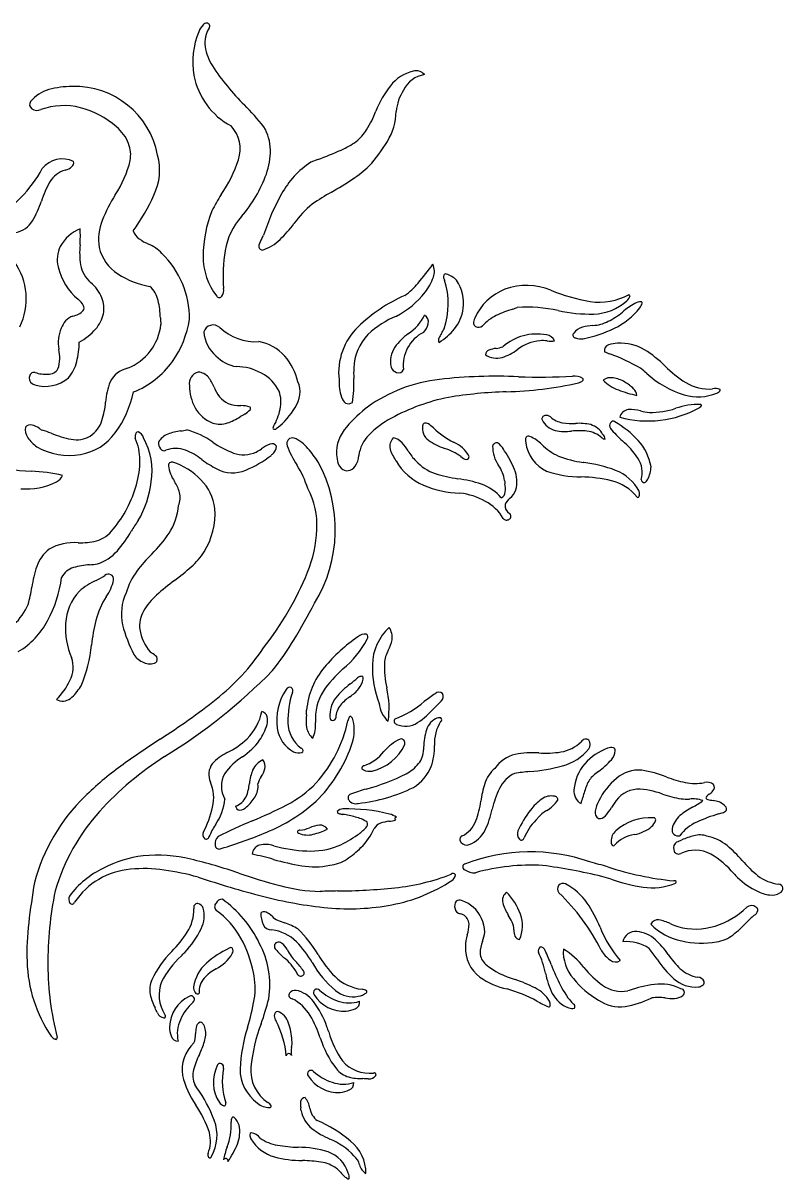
# Model space of a CAD drawing. Extents: x -4.01 to 2.97, y -0.57 to 4.9.
# Drawn here: x -0.133 to 2.975, y -0.571 to 4.155 of the extents above; entities that cross this region are included whole.
import ezdxf

# ---------------------------------------------------------------- set-up
doc = ezdxf.new("R2010")
doc.units = 0

msp = doc.modelspace()

# ---------------------------------------------------------------- linework, layer by layer
at = {"color": 72, "linetype": 'CONTINUOUS'}
for p, q in [((1.073299, 3.597342), (1.043807, 3.585882)), ((2.299338, 2.845732), (2.298733, 2.845697)), ((1.836569, 2.405328), (1.832098, 2.412507)), ((1.392386, 2.365323), (1.392649, 2.364907)), ((2.160428, 2.358172), (2.157458, 2.358674)), ((2.711735, 0.92148), (2.726346, 0.926185)), ((2.346025, 0.199837), (2.339931, 0.197953)), ((2.436146, 0.168149), (2.438485, 0.169118)), ((0.578458, -0.198014), (0.570076, -0.185043))]:
    msp.add_line(p, q, dxfattribs=at)
at = {"color": 12, "linetype": 'CONTINUOUS'}
for p, q in [((1.275795, 2.585084), (1.26669, 2.577405)), ((0.672736, 0.77838), (0.689626, 0.783839))]:
    msp.add_line(p, q, dxfattribs=at)
at = {"color": 1, "linetype": 'CONTINUOUS'}
msp.add_line((0.101929, 1.441606), (0.104858, 1.445891), dxfattribs=at)
at = {"color": 72, "linetype": 'CONTINUOUS'}
for centre, radius, start, end in [((0.886582, 3.99651), 0.325168, 157.735981, 189.851529), ((0.659546, 4.091492), 0.079094, 135.056152, 159.100074), ((0.62072, 4.131137), 0.023615, 91.956206, 136.593574), ((0.725677, 4.074285), 0.114891, 148.25483, 187.712042), ((0.619108, 4.142788), 0.011978, 317.748723, 446.143161), ((0.819557, 4.091431), 0.210269, 188.90921, 212.15814), ((1.462202, 4.520821), 0.983101, 213.409001, 225.450419), ((0.856624, 3.995288), 0.295468, 190.612083, 242.007657), ((1.498556, 3.797701), 0.16405, 102.763908, 142.015092), ((1.528816, 3.828392), 0.117787, 99.941163, 153.350579), ((1.47575, 3.917532), 0.042354, 39.392283, 108.499238), ((1.700104, 3.642604), 0.418364, 142.26166, 158.722791), ((1.584145, 3.776166), 0.191913, 146.809496, 174.821336), ((-0.329877, 2.752594), 1.534643, 39.620805, 44.08175), ((0.84238, 3.981815), 0.50401, 328.560526, 338.172784), ((1.153041, 3.797594), 0.240009, 328.230545, 359.019673), ((0.617204, 3.639946), 0.138086, 341.619951, 403.151162), ((0.68307, 3.63302), 0.195609, 0.934538, 30.141087), ((1.114049, 3.817616), 0.186585, 308.249283, 328.066711), ((1.051622, 3.909521), 0.297512, 292.99221, 306.733126), ((0.824344, 3.988114), 0.619868, 317.706377, 329.255213), ((0.193785, 3.782044), 0.584712, 325.864967, 341.488883), ((0.591257, 3.633427), 0.287409, 340.532935, 360.554846), ((0.378466, 5.448081), 1.976873, 290.577926, 293.534453), ((1.238347, 3.287138), 0.356502, 123.071866, 151.640303), ((0.997366, 3.862009), 0.407679, 302.24108, 314.450934), ((0.325642, 3.734172), 0.571451, 319.568702, 339.884658), ((0.061819, 5.284664), 2.110323, 300.363423, 303.118988), ((1.59588, 2.878069), 1.083773, 147.903039, 152.006583), ((1.710168, 3.012726), 0.902211, 150.537735, 162.207269), ((1.784549, 2.32774), 1.311856, 120.00353, 124.045213), ((1.327841, 3.079024), 0.435704, 129.600234, 144.02816), ((1.122621, 3.197836), 0.519299, 158.665908, 179.534521), ((0.957428, 3.183541), 0.266724, 137.54995, 171.029012), ((0.510663, 3.685423), 0.581933, 314.475887, 322.968504), ((0.918608, 3.224372), 0.089883, 146.502632, 165.921011), ((0.753266, 3.329812), 0.106242, 328.295872, 337.069297), ((0.791088, 3.400284), 0.182006, 287.656101, 314.373358), ((1.275031, 3.122304), 0.590093, 169.964513, 185.069606), ((0.847351, 3.243058), 0.01624, 168.71227, 266.258642), ((0.867274, 3.201), 0.263938, 179.770995, 218.146187), ((0.716477, 3.752239), 1.011573, 319.234746, 324.763632), ((1.483624, 3.139444), 0.065892, 338.902858, 386.273266), ((1.616253, 3.118787), 0.029415, 168.86356, 211.309634), ((1.595423, 3.119856), 0.009262, 68.319832, 150.130023), ((1.570647, 3.035635), 0.097016, 44.144926, 73.103186), ((1.29306, 3.243714), 0.242981, 303.697602, 321.278735), ((1.352654, 3.181883), 0.203499, 321.217526, 341.028584), ((1.289758, 3.007104), 0.316405, 341.248116, 377.737926), ((1.501028, 3.0103), 0.167385, 352.334227, 393.713062), ((1.926852, 2.820647), 0.261815, 67.779477, 109.850809), ((0.669749, 3.045025), 0.012273, 215.072767, 325.11639), ((0.648369, 3.062209), 0.039682, 322.417075, 371.559037), ((1.709813, 2.417942), 0.684391, 114.328322, 133.662053), ((1.24093, 3.260625), 0.340021, 296.838676, 322.666577), ((1.921645, 2.855481), 0.227389, 111.597431, 155.816173), ((2.31121, 3.74675), 0.740885, 247.347395, 260.273808), ((2.222852, 3.269393), 0.255544, 261.718781, 298.699951), ((2.289475, 3.066283), 0.066421, 314.41578, 336.944061), ((2.348772, 3.043456), 0.003667, 150.833846, 299.706486), ((1.502377, 3.008733), 0.165844, 321.143494, 352.808369), ((2.027839, 2.480258), 0.52946, 107.344396, 115.162007), ((1.110183, 5.238729), 2.377753, 288.635842, 289.09902), ((1.928139, 2.407028), 0.586195, 77.40091, 93.907869), ((2.189467, 3.603644), 0.638638, 257.937342, 271.035089), ((2.192269, 3.183402), 0.218467, 272.291513, 311.126443), ((2.164754, 3.162653), 0.282609, 295.270026, 322.5286), ((2.494626, 2.769409), 0.269738, 117.693279, 130.810899), ((2.399089, 2.954282), 0.061657, 94.204778, 118.923738), ((2.349524, 3.02342), 0.051295, 320.401131, 344.538437), ((2.39457, 3.011158), 0.004615, 342.170615, 450.018921), ((1.537785, 2.608945), 0.37663, 112.370388, 133.634875), ((1.332691, 3.048445), 0.197132, 304.034912, 333.637093), ((1.496163, 2.934899), 0.029148, 340.88385, 423.164085), ((1.748439, 2.929787), 0.039072, 151.159888, 185.523639), ((1.878043, 2.802047), 0.17452, 115.567803, 138.897255), ((2.193075, 3.059149), 0.140417, 271.721816, 298.450377), ((2.163055, 3.148946), 0.234244, 294.439464, 311.521324), ((0.644924, 2.880586), 0.040014, 48.60045, 163.454046), ((0.749647, 2.902898), 0.143495, 184.362923, 229.229007), ((0.819797, 3.069489), 0.217419, 226.952611, 273.047389), ((1.419068, 2.725553), 0.261134, 134.110347, 186.505936), ((1.599011, 2.672533), 0.263645, 126.274181, 143.373134), ((1.571878, 2.756658), 0.149668, 116.634435, 186.793082), ((1.470319, 2.931705), 0.053761, 309.87053, 353.214207), ((1.661282, 2.826276), 0.102138, 144.25843, 156.816083), ((1.425898, 3.074495), 0.266677, 302.457813, 320.44968), ((1.495478, 2.945595), 0.102137, 324.260959, 336.818613), ((1.725189, 2.928381), 0.015817, 188.56097, 242.36921), ((1.730005, 2.941618), 0.029837, 245.966959, 303.644493), ((1.968005, 2.673442), 0.210145, 79.174879, 131.06255), ((2.127156, 2.87909), 0.011158, 136.750441, 267.581179), ((2.176357, 2.841208), 0.073208, 107.041552, 141.545333), ((2.212781, 2.710269), 0.209102, 94.247316, 106.068857), ((2.045126, 3.403548), 0.551544, 281.823687, 295.825372), ((0.79985, 2.670757), 0.184332, 41.653441, 80.158968), ((1.427581, 2.736792), 0.208225, 135.963884, 177.872358), ((1.582148, 2.859314), 0.016407, 154.079529, 216.839952), ((1.997926, 2.678192), 0.178585, 95.37352, 127.76901), ((1.994144, 2.753929), 0.102881, 80.472542, 97.226629), ((2.004522, 2.840892), 0.039068, 21.815739, 85.669509), ((2.025931, 2.932901), 0.078903, 259.219277, 280.856341), ((2.152734, 2.942474), 0.078953, 250.735027, 273.924299), ((2.268623, 2.81607), 0.02458, 106.386832, 191.545308), ((2.299698, 2.723282), 0.122419, 90.451439, 108.088619), ((2.312043, 2.656909), 0.18925, 59.201766, 93.849584), ((0.764319, 2.8991), 0.150814, 224.058337, 260.598862), ((0.734418, 2.62224), 0.265566, 14.455094, 40.091992), ((1.475317, 2.771454), 0.105508, 146.411318, 192.447343), ((1.780409, 2.796917), 0.022515, 110.440359, 176.468487), ((1.803637, 2.86973), 0.084796, 237.388068, 285.7619), ((1.812484, 2.713394), 0.111984, 95.684343, 110.893715), ((1.792978, 2.92019), 0.095733, 275.042584, 292.72738), ((1.7507, 3.015504), 0.239736, 288.475159, 305.099076), ((4.31247, 7.928676), 5.519548, 247.996971, 248.245864), ((2.010486, 2.095079), 0.752153, 59.534413, 70.076729), ((2.149605, 2.40797), 0.486403, 45.071203, 57.779887), ((0.739869, 2.540636), 0.209675, 60.640913, 90.050372), ((2.235312, 2.723574), 1.016029, 178.81858, 181.238663), ((1.405592, 2.759698), 0.035068, 198.256208, 252.104551), ((2.228892, 2.509089), 0.28539, 48.44892, 55.181758), ((2.83663, 3.096711), 0.486411, 225.071822, 237.780277), ((0.593627, 2.682078), 0.046873, 102.122794, 191.888232), ((0.57995, 2.668734), 0.059296, 40.302218, 86.293569), ((0.489677, 2.601442), 0.171813, 22.283746, 37.943705), ((0.763392, 2.574717), 0.168481, 26.488152, 61.930692), ((1.370123, 2.689398), 0.210609, 178.213219, 197.540123), ((0.742433, 2.679198), 0.477614, 350.944221, 362.689646), ((1.402577, 2.747195), 0.022265, 249.60042, 338.277516), ((2.270874, 2.649174), 0.055846, 79.378223, 124.452653), ((2.364739, 2.821796), 0.178214, 225.253117, 249.331492), ((2.260152, 2.571765), 0.133957, 59.722292, 80.9736), ((2.681602, 3.005598), 0.386572, 227.046084, 253.458987), ((0.739138, 2.672944), 0.191379, 180.15623, 208.351607), ((0.759275, 2.702251), 0.116221, 197.867419, 242.576257), ((0.789448, 2.60503), 0.13255, 347.470457, 379.768899), ((0.889955, 2.646562), 0.109948, 324.873535, 382.440345), ((2.468757, 3.081622), 0.458066, 248.629237, 258.400951), ((2.254951, 2.555337), 0.150814, 43.496665, 61.163007), ((2.342334, 2.632814), 0.034323, 0.160518, 50.093961), ((2.67419, 2.847761), 0.189247, 239.201377, 273.849194), ((2.700442, 2.623569), 0.037878, 62.873541, 110.957394), ((2.690614, 2.67551), 0.036249, 292.452711, 316.160656), ((2.713546, 2.654352), 0.005093, 309.139388, 395.101993), ((0.761127, 2.779035), 0.188274, 252.893673, 268.941609), ((1.213862, 2.638746), 0.046364, 196.052533, 233.24823), ((1.198254, 2.624183), 0.025639, 241.752499, 308.157772), ((2.628019, 2.828485), 0.201536, 253.726659, 292.28966), ((0.692647, 2.650788), 0.139967, 209.407595, 249.423603), ((1.066255, 2.016951), 0.613244, 118.39321, 120.536927), ((0.761152, 2.501684), 0.089178, 67.291125, 92.250856), ((0.729279, 2.630527), 0.086886, 301.475448, 319.518335), ((0.791202, 2.579127), 0.006513, 309.752824, 407.769475), ((0.682161, 2.626681), 0.241989, 329.848221, 347.976974), ((0.700015, 2.753191), 0.327394, 309.20036, 328.740241), ((2.349067, 2.531728), 0.043486, 98.948417, 163.841639), ((2.423219, 2.960661), 0.432649, 254.45893, 298.929723), ((2.351997, 2.429392), 0.145616, 73.909686, 93.817191), ((2.460741, 2.855021), 0.293788, 256.53966, 263.718992), ((2.43519, 2.875053), 0.312126, 268.790108, 288.976446), ((2.632406, 2.304031), 0.291994, 88.98177, 109.136043), ((2.683369, 2.528046), 0.074148, 130.342814, 133.31034), ((2.621228, 2.603617), 0.02373, 306.577182, 327.270999), ((2.637661, 2.592185), 0.003795, 338.396154, 451.007332), ((0.672917, 2.608711), 0.093713, 251.675938, 288.5899), ((0.615299, 2.765555), 0.260782, 289.603057, 302.305572), ((0.895895, 2.500247), 0.006633, 132.561826, 245.626837), ((1.559504, 2.497618), 0.059341, 169.58926, 234.159703), ((1.512214, 2.508457), 0.011075, 104.106518, 180.59613), ((1.512446, 2.492172), 0.027184, 63.299465, 96.189448), ((1.418012, 2.360703), 0.188768, 47.391027, 55.599604), ((2.002186, 2.537245), 0.012899, 95.445584, 200.98484), ((2.06466, 2.569383), 0.083089, 206.256055, 255.241329), ((2.007538, 2.524584), 0.026336, 50.00808, 104.458425), ((2.089241, 2.615206), 0.095701, 227.400079, 260.553351), ((2.113848, 2.786619), 0.268856, 261.376162, 272.798121), ((2.141025, 2.310896), 0.207663, 76.761136, 93.880145), ((2.164837, 2.432523), 0.083946, 28.031849, 73.568999), ((2.286345, 2.509144), 0.020355, 145.062875, 213.847878), ((2.280433, 2.514562), 0.01245, 52.881908, 149.926267), ((2.074492, 2.161915), 0.420741, 42.997378, 59.513913), ((0.482859, 2.409267), 0.069189, 110.038195, 153.074045), ((0.544924, 2.238335), 0.25104, 97.582833, 109.978477), ((0.425649, 3.014871), 0.534677, 279.272005, 281.971199), ((0.455449, 2.181881), 0.320376, 54.073729, 75.33617), ((0.895012, 2.510002), 0.015905, 263.303054, 318.58009), ((1.41596, 2.42442), 0.048969, 135.384573, 193.634637), ((1.368915, 2.392794), 0.067134, 43.577912, 79.541817), ((1.804403, 2.775491), 0.378113, 226.849659, 242.176993), ((1.94999, 2.44852), 0.028746, 151.609358, 198.690348), ((1.93412, 2.4522), 0.013728, 64.624519, 133.317274), ((1.88392, 2.328635), 0.147081, 44.767609, 67.585474), ((2.084129, 2.699447), 0.2143, 259.069351, 277.095156), ((2.140902, 2.189482), 0.298847, 83.749482, 95.819927), ((2.158524, 2.370526), 0.116981, 49.553947, 82.674678), ((2.246529, 2.470948), 0.016634, 223.250284, 272.705921), ((2.223576, 2.453868), 0.023744, 1.121188, 49.691975), ((2.626949, 2.792093), 0.463051, 219.459776, 228.244643), ((0.461664, 2.439067), 0.040522, 177.834358, 216.787513), ((0.44403, 2.424193), 0.017545, 212.366527, 295.778479), ((0.492552, 2.29816), 0.117574, 70.301022, 110.352369), ((0.866835, 2.764709), 0.39306, 235.362576, 249.291879), ((0.707364, 2.607879), 0.235637, 298.573925, 304.786245), ((0.929997, 2.295332), 0.148138, 111.279056, 126.539539), ((0.885257, 2.412534), 0.022705, 32.645128, 113.410334), ((0.85688, 2.428981), 0.047681, 307.205535, 354.947701), ((1.53108, 2.465211), 0.170919, 197.830072, 215.761578), ((1.272688, 2.306222), 0.196556, 30.36446, 42.523351), ((1.674233, 2.664407), 0.261767, 235.178453, 251.440297), ((1.504895, 2.161398), 0.268981, 55.383137, 71.349425), ((1.581241, 2.326897), 0.123367, 26.994763, 67.765814), ((1.922177, 2.424104), 0.1347, 179.522331, 215.248079), ((1.80421, 2.421577), 0.017122, 77.004324, 167.692134), ((1.767712, 2.376508), 0.073767, 29.209849, 56.839598), ((2.071031, 2.459309), 0.149614, 187.682231, 245.166464), ((2.157387, 2.603812), 0.240877, 225.429456, 245.354247), ((2.077656, 2.166971), 0.369147, 34.595902, 49.25848), ((2.224829, 2.303951), 0.213927, 9.862739, 42.633505), ((0.423641, 2.145911), 0.284465, 52.103726, 67.569091), ((0.83245, 2.682414), 0.390069, 233.122771, 243.725462), ((0.769109, 2.513671), 0.123712, 250.516425, 294.32508), ((0.607613, 2.744185), 0.450177, 292.267258, 307.539834), ((1.227518, 2.04338), 0.487519, 134.516417, 135.146211), ((1.595103, 2.480082), 0.232923, 209.635251, 247.14425), ((1.596978, 2.493879), 0.178122, 209.71706, 226.204639), ((1.610498, 2.486603), 0.182827, 221.563002, 251.616054), ((1.684778, 2.407248), 0.036508, 222.122913, 263.466038), ((1.680735, 2.381501), 0.010524, 269.395403, 367.607617), ((1.472644, 2.161194), 0.438227, 22.55794, 33.855072), ((2.214047, 2.781653), 0.426748, 248.398402, 262.379766), ((2.292407, 2.317268), 0.107047, 344.33316, 393.638327), ((0.723983, 2.446896), 0.131055, 240.665238, 294.435973), ((1.683248, 2.260189), 0.155075, 8.940757, 33.760063), ((1.761088, 2.280534), 0.126071, 344.306485, 382.759213), ((2.146669, 2.70994), 0.410473, 250.284426, 270.404814), ((2.084095, 1.767114), 0.595967, 69.757905, 82.641139), ((2.224622, 2.155119), 0.18332, 27.756422, 69.008822), ((2.30224, 2.349266), 0.133637, 333.722987, 356.27964), ((1.720797, 2.833299), 0.546636, 252.105815, 262.100338), ((1.572776, 1.76085), 0.53598, 71.661988, 82.18372), ((1.681243, 2.09464), 0.185027, 39.990287, 71.024257), ((2.122129, 2.310823), 0.28692, 185.306214, 187.856), ((1.70677, 2.24868), 0.133121, 355.397698, 369.916704), ((2.135948, 1.697879), 0.601753, 76.758177, 88.702916), ((2.227624, 2.095427), 0.193784, 38.930833, 76.218705), ((2.409387, 2.289927), 0.013998, 186.424473, 268.743879), ((2.398036, 2.299091), 0.025657, 295.496964, 339.49535), ((1.66974, 2.662923), 0.430403, 247.442577, 267.921104), ((1.627147, 1.97014), 0.264044, 60.184696, 84.135452), ((1.810458, 2.239759), 0.029057, 295.575224, 356.526734), ((1.818974, 2.26587), 0.066394, 306.394433, 342.977405), ((2.36027, 2.230545), 0.02838, 339.092234, 380.521414), ((1.670541, 2.034531), 0.186687, 30.638038, 61.91408), ((1.876316, 2.182949), 0.038189, 175.087945, 238.405382), ((1.894362, 2.164006), 0.060333, 126.624991, 158.396657), ((2.381834, 2.220744), 0.004958, 225.677437, 356.21927), ((1.844653, 2.139611), 0.016755, 216.395959, 307.692684), ((1.848477, 2.138804), 0.014009, 297.276767, 416.013826), ((1.265237, 1.612314), 0.044301, 81.521828, 130.360876), ((1.263011, 1.644266), 0.014747, 324.061944, 413.57294), ((1.50731, 1.527738), 0.21151, 132.420993, 178.92401), ((1.303585, 1.64323), 0.07334, 352.311861, 393.657204), ((1.645626, 1.059509), 0.715123, 124.892588, 139.809186), ((0.890805, 1.848666), 0.439274, 310.426642, 330.986333), ((1.223948, 1.66286), 0.155137, 331.902921, 349.060218), ((1.469854, 1.52812), 0.125284, 150.508885, 175.469975), ((1.337601, 1.320151), 0.311621, 139.868935, 175.255312), ((1.501644, 1.143697), 0.49355, 131.33672, 145.600965), ((1.694097, 1.520248), 0.398424, 178.351443, 201.631449), ((1.800616, 1.530032), 0.455725, 178.996325, 191.831811), ((0.717481, 2.070277), 0.786764, 308.335177, 311.139093), ((1.252097, 1.458658), 0.025574, 84.455173, 131.69692), ((1.157874, 1.49522), 0.102741, 323.212547, 347.285709), ((1.249136, 1.476154), 0.009635, 338.406857, 415.683399), ((1.127341, 1.304592), 0.222903, 145.509132, 188.452072), ((0.959359, 1.420303), 0.018926, 76.149444, 146.25662), ((1.308058, 1.304402), 0.357716, 161.467312, 181.597934), ((0.955671, 1.425783), 0.015293, 329.840727, 417.488386), ((1.268527, 1.312648), 0.205895, 147.745616, 184.69709), ((1.396438, 1.192741), 0.322915, 126.253364, 140.812544), ((1.10488, 1.546205), 0.175949, 304.096608, 320.248993), ((0.995477, 1.352874), 0.368726, 351.790139, 373.123015), ((1.568092, 1.397149), 0.022132, 49.965136, 133.784501), ((1.241978, 1.324088), 0.120276, 142.817318, 183.536418), ((1.321759, 1.229293), 0.208074, 124.630192, 138.775718), ((1.433699, 1.382753), 0.110367, 184.874402, 228.400223), ((1.245108, 1.69179), 0.407106, 290.690969, 310.273168), ((2.04416, 0.681651), 0.881201, 123.89192, 127.454513), ((2.009634, 0.928153), 0.627834, 133.550818, 137.115703), ((1.560751, 1.401871), 0.024801, 311.110714, 389.531666), ((0.623376, 1.387849), 0.225557, 315.29155, 347.875711), ((0.834304, 1.308879), 0.033021, 18.155982, 73.103338), ((1.249298, 1.304727), 0.224281, 174.317315, 187.729593), ((0.272134, 1.373319), 0.755411, 356.479756, 357.921987), ((1.230711, 1.312479), 0.084812, 140.509571, 178.318572), ((1.294013, 1.576434), 0.337903, 303.518966, 319.147444), ((0.644037, 1.352737), 0.230618, 325.636782, 343.431611), ((0.807563, 1.304151), 0.060027, 343.372417, 374.487836), ((1.085744, 1.298584), 0.135326, 181.760537, 232.832064), ((0.927459, 1.286082), 0.136211, 336.266312, 364.08577), ((1.133952, 1.316087), 0.012035, 177.230145, 354.659992), ((1.398422, 1.300984), 0.013744, 133.565133, 253.825669), ((1.431215, 1.370393), 0.090363, 246.09179, 303.134063), ((1.594057, 1.239425), 0.081603, 119.26764, 167.079126), ((1.716799, 1.211678), 0.167028, 148.242582, 183.483724), ((1.569723, 1.282353), 0.032259, 79.307599, 118.840887), ((1.571583, 1.307056), 0.008122, 293.161752, 419.474096), ((0.535858, 1.49496), 0.3634, 297.309682, 312.996102), ((1.034759, 1.289103), 0.12906, 187.691496, 241.796199), ((1.095469, 1.285287), 0.06925, 188.909628, 231.27754), ((1.802193, 1.184733), 0.296776, 165.772703, 180.111599), ((0.624479, 1.371918), 0.257633, 302.848297, 324.570538), ((0.996816, 1.174957), 0.017342, 17.721364, 65.577815), ((1.250631, 1.287083), 0.195213, 283.218209, 335.234921), ((1.486525, 1.059507), 0.184974, 114.545704, 140.741703), ((1.412676, 1.211582), 0.016458, 337.591141, 460.479986), ((1.409645, 1.186295), 0.095797, 321.899098, 358.720167), ((1.284271, 1.199919), 0.265813, 341.577298, 360.347029), ((2.04111, 1.328047), 0.155378, 279.582721, 314.35999), ((2.019369, 1.320134), 0.209139, 284.818087, 320.767235), ((2.16844, 1.205429), 0.021964, 54.209464, 148.338883), ((2.33278, 0.981548), 0.221498, 109.797334, 139.199354), ((2.156689, 1.205496), 0.030331, 324.444182, 395.814743), ((2.272044, 1.153796), 0.038878, 75.948007, 111.5561), ((2.277402, 1.180479), 0.011762, 359.675174, 429.694604), ((0.787748, 0.991376), 0.199752, 115.235335, 137.272564), ((0.909011, 0.932105), 0.266193, 122.950605, 144.53815), ((0.879458, 1.069159), 0.079795, 113.709235, 156.607043), ((0.814029, 1.114838), 0.043146, 348.353823, 399.392216), ((0.993694, 1.219541), 0.048464, 245.717176, 286.995087), ((1.006109, 1.180205), 0.007226, 284.016606, 360.246903), ((1.202039, 1.289247), 0.1807, 288.983183, 321.42023), ((1.911583, 1.030791), 0.138135, 103.437792, 146.063405), ((1.949635, 0.808655), 0.363327, 85.736011, 101.132932), ((2.003694, 1.596767), 0.426649, 266.365659, 278.529806), ((2.023066, 1.367305), 0.335839, 305.872224, 318.150865), ((2.225925, 1.185518), 0.063445, 318.216624, 355.38442), ((0.705691, 1.081976), 0.078756, 145.211215, 202.887245), ((1.001169, 1.024994), 0.209182, 158.740726, 174.148598), ((0.753156, 1.134664), 0.107005, 325.66251, 344.533541), ((1.261181, 1.110017), 0.008366, 92.48743, 259.879455), ((1.283801, 1.146755), 0.051019, 241.824397, 282.988943), ((1.354562, 1.234313), 0.168815, 297.884431, 320.609937), ((1.366953, 1.185263), 0.183145, 302.150472, 337.750065), ((1.890376, 1.000495), 0.142341, 131.007672, 161.571023), ((1.935213, 0.967168), 0.133392, 115.655989, 154.161962), ((2.099549, -0.467524), 1.570714, 95.881949, 98.128559), ((1.880805, 1.834748), 0.742081, 274.465611, 284.999008), ((2.299428, 1.007074), 0.179588, 138.411219, 175.83298), ((2.821813, 0.323004), 0.979071, 127.938808, 129.440623), ((2.386324, 0.957963), 0.142865, 85.502568, 130.324989), ((2.307072, 0.569271), 0.538764, 69.078534, 80.334742), ((0.498397, 0.988246), 0.148781, 345.023262, 385.094389), ((0.783681, 1.034606), 0.105198, 150.417547, 209.82971), ((0.600876, 1.06499), 0.193105, 337.754914, 354.451782), ((0.752625, 1.032352), 0.075703, 326.956764, 368.808061), ((0.923352, 1.017914), 0.099386, 145.430438, 164.816506), ((1.04008, 1.875755), 0.883135, 285.133356, 296.45518), ((2.146205, 0.919608), 0.410641, 162.148107, 172.512717), ((2.271288, 1.00116), 0.105757, 132.506342, 159.250728), ((2.474954, 0.850634), 0.282052, 129.942204, 153.953484), ((2.697847, 1.60235), 0.565759, 249.472359, 257.453183), ((2.615674, 1.240166), 0.194378, 257.904351, 281.185037), ((2.664809, 1.011769), 0.039404, 48.466077, 106.86168), ((2.674759, 1.029827), 0.019813, 314.023623, 395.264095), ((1.213189, 0.987459), 0.016715, 113.886067, 212.132599), ((2.370032, -2.530876), 3.720275, 107.188381, 108.226574), ((1.161511, 1.653267), 0.692791, 276.365563, 295.926603), ((2.190032, 0.850061), 0.413814, 154.945267, 167.363077), ((2.026376, 0.933378), 0.061759, 77.24972, 127.494396), ((2.040385, 0.979983), 0.013636, 349.504625, 451.590022), ((2.178048, 1.014216), 0.058035, 174.157539, 240.083894), ((2.555023, 0.887534), 0.411385, 158.451999, 165.776717), ((2.386669, 0.90546), 0.117668, 94.509696, 150.235155), ((2.37388, 0.719289), 0.303496, 69.037949, 89.332303), ((2.647438, 1.489504), 0.514003, 251.278037, 260.019881), ((2.696402, 0.963203), 0.045421, 121.543398, 142.824017), ((2.620742, 1.078306), 0.092355, 304.189912, 317.220269), ((0.228428, 1.042173), 0.423885, 332.373524, 347.412669), ((0.483406, 0.999662), 0.209737, 324.28873, 355.24552), ((0.714336, 1.022407), 0.072057, 288.00834, 334.939511), ((0.753405, 0.954329), 0.016798, 181.527684, 271.089626), ((0.752472, 0.976114), 0.038601, 271.85928, 317.540458), ((0.646813, 1.100507), 0.201566, 311.719097, 327.117159), ((1.228173, 0.998645), 0.035385, 214.56763, 286.667803), ((1.402598, 1.013251), 0.338852, 339.213503, 353.197835), ((2.107907, 0.813761), 0.206451, 125.240058, 143.300028), ((1.940914, 1.054095), 0.136414, 299.836446, 325.840381), ((1.487027, 1.168835), 0.693064, 342.802114, 344.927727), ((2.315157, 0.918457), 0.109095, 149.098954, 172.069526), ((2.091736, 1.056889), 0.212138, 317.709274, 328.891175), ((2.702019, 0.67104), 0.509955, 144.953738, 147.200348), ((2.736202, 0.695399), 0.285394, 117.420305, 129.769788), ((2.581326, 1.240275), 0.25802, 264.892941, 272.447059), ((2.605853, 0.859931), 0.123301, 70.156682, 96.2907), ((2.444109, 1.249999), 0.341433, 298.070732, 306.605918), ((2.667007, 0.988313), 0.007186, 161.033775, 271.505333), ((2.744476, 1.267851), 0.296953, 254.915455, 259.305837), ((2.685964, 0.906801), 0.069338, 46.17051, 87.18328), ((2.726186, 0.94106), 0.017584, 347.372447, 423.682996), ((1.16148, 0.931936), 0.009516, 178.671684, 271.911112), ((1.176062, 0.907224), 0.034673, 90.966828, 134.022807), ((1.195026, 1.052776), 0.13452, 255.698671, 261.659755), ((1.195412, 0.236237), 0.705937, 76.004576, 91.618227), ((1.076773, 0.325851), 0.601981, 75.615686, 80.559315), ((1.198155, 0.778047), 0.133909, 55.561333, 77.858303), ((1.336592, 0.823282), 0.102296, 55.797649, 73.211541), ((1.393087, 0.902224), 0.005751, 79.909043, 251.128393), ((1.403147, 1.025265), 0.392341, 334.322872, 347.536661), ((2.266896, 0.683705), 0.411753, 142.011288, 155.823222), ((0.747799, 2.002727), 1.644965, 317.718303, 318.136332), ((2.076528, 0.820463), 0.133729, 120.436364, 140.822808), ((2.235769, 0.927615), 0.029263, 168.381392, 237.657155), ((2.224685, 0.933141), 0.030592, 261.405486, 321.608536), ((2.432081, 0.69491), 0.211107, 86.629283, 131.786148), ((2.445843, 0.896666), 0.009087, 338.633372, 458.543408), ((2.618376, 0.839684), 0.099135, 130.773339, 167.161486), ((2.901041, 0.278159), 0.670595, 106.397184, 114.583788), ((2.722462, 0.950783), 0.024903, 278.972656, 326.988978), ((1.040636, 0.639309), 0.454231, 148.412042, 155.421713), ((0.998619, 0.844597), 0.010119, 84.946463, 150.725697), ((0.981589, 1.002907), 0.14931, 276.8939, 292.608606), ((1.095167, 0.731127), 0.145248, 96.328595, 112.754157), ((0.988427, 1.109901), 0.279305, 283.487253, 296.271105), ((1.082232, 0.840051), 0.035572, 33.03858, 94.960779), ((1.137562, 0.982215), 0.176111, 303.767125, 318.340913), ((1.103122, 0.94383), 0.215919, 312.53392, 337.749763), ((1.258597, 0.879448), 0.017759, 306.405503, 390.593202), ((1.346184, 0.836302), 0.05032, 109.886766, 149.19536), ((1.382286, 0.729), 0.163524, 96.558415, 108.992905), ((1.330015, 1.139811), 0.250619, 277.703203, 284.136974), ((1.606588, 0.93963), 0.122065, 297.467944, 337.540405), ((1.646283, 0.910773), 0.123625, 291.828858, 333.319466), ((1.922551, 0.840478), 0.033465, 159.241014, 222.828614), ((2.104959, 0.751202), 0.201532, 134.056549, 159.025339), ((2.326834, 0.81043), 0.054859, 130.220475, 180.955752), ((2.340237, 0.988353), 0.153561, 280.298662, 309.452898), ((2.398225, 0.915025), 0.060121, 311.188051, 338.872909), ((2.546164, 0.856546), 0.024984, 168.066891, 286.695636), ((2.690046, 0.733237), 0.169009, 113.720673, 143.984547), ((0.623439, 0.836984), 0.021283, 156.071877, 226.187598), ((0.616448, 0.829738), 0.011214, 226.333722, 352.326593), ((0.995664, 0.848231), 0.006017, 167.384292, 263.553186), ((1.03019, 0.927876), 0.092578, 247.651339, 284.627373), ((0.958694, 1.229156), 0.480948, 294.271878, 305.130005), ((1.669955, 0.816629), 0.016306, 115.674672, 226.553577), ((1.682197, 0.825982), 0.03161, 222.096838, 288.544203), ((1.905821, 0.825797), 0.011231, 225.921421, 347.369191), ((2.298478, 0.807663), 0.02656, 176.002113, 211.665233), ((2.391021, 0.693872), 0.145279, 99.241073, 136.199245), ((2.556286, 0.782865), 0.02906, 122.614587, 197.255329), ((2.412283, 1.170124), 0.384814, 289.482081, 292.765592), ((2.689881, 0.520457), 0.321693, 104.189702, 113.580493), ((2.635339, 0.742201), 0.093357, 72.365508, 105.09743), ((2.622752, 0.638368), 0.197086, 51.210311, 78.031786), ((0.846495, 0.753272), 0.04275, 105.828372, 174.970432), ((0.513814, -0.620757), 1.407986, 74.457439, 78.109851), ((0.858791, 0.69186), 0.105302, 71.517014, 103.150187), ((1.048755, 1.340381), 0.570556, 254.071697, 267.866962), ((1.043065, 1.087818), 0.317978, 267.197707, 290.88003), ((1.025934, 0.995237), 0.30678, 302.488646, 316.669789), ((2.280768, 0.797723), 0.006324, 219.260708, 328.593233), ((2.548062, 0.777142), 0.019741, 188.437817, 295.52397), ((2.616843, 0.636432), 0.136881, 62.331231, 116.12603), ((2.481315, 0.429911), 0.383479, 40.281057, 58.723617), ((2.423031, 0.400782), 0.507437, 40.615138, 50.438782), ((1.176541, 1.727674), 1.032188, 253.945603, 260.556619), ((1.058391, 1.013934), 0.308736, 260.453418, 281.816058), ((1.105113, 0.866761), 0.155897, 276.074763, 303.305093), ((3.159257, 1.029353), 0.460621, 220.351951, 231.479207), ((4.62572, 2.436119), 2.553604, 223.515124, 224.003971), ((2.998492, 0.876298), 0.299653, 225.626281, 244.693745), ((2.977722, 0.806361), 0.173125, 232.521771, 263.405424), ((2.080552, 0.615506), 0.027236, 148.827427, 216.393387), ((2.07532, 0.612953), 0.024573, 64.888967, 137.344376), ((1.973909, 0.418718), 0.243668, 34.573117, 62.678424), ((2.956465, 0.616288), 0.018146, 289.858797, 445.655728), ((1.651864, 0.545735), 0.023336, 67.656733, 125.12161), ((1.615591, 0.432053), 0.1426, 49.46192, 71.544109), ((1.868922, 0.567962), 0.041311, 125.659098, 194.829573), ((1.66545, 0.426972), 0.2503, 19.640728, 44.217645), ((1.465699, -0.017529), 0.855628, 26.484622, 46.133936), ((2.940957, 0.749197), 0.160172, 243.865085, 262.469533), ((2.929379, 0.652508), 0.062811, 261.380285, 301.96327), ((0.389859, 0.532397), 0.176342, 327.582681, 360.515541), ((0.580449, 0.539795), 0.015394, 85.623407, 202.179276), ((0.576123, 0.525784), 0.029871, 20.201367, 79.388428), ((0.491967, 0.505276), 0.116347, 332.90448, 375.36229), ((0.85346, 0.502846), 0.019142, 63.609504, 138.431233), ((0.817086, 0.432354), 0.098463, 46.074085, 62.881742), ((1.665395, 0.545096), 0.033403, 143.805048, 199.235063), ((1.657337, 0.537147), 0.023678, 187.414022, 267.455661), ((1.613703, 0.43443), 0.142052, 1.739445, 48.259832), ((2.00296, 0.607552), 0.181061, 196.084386, 213.277919), ((1.675242, 0.22762), 0.598154, 22.701377, 33.411094), ((2.597315, 0.780032), 0.332203, 287.502984, 313.652836), ((2.846193, 0.515135), 0.03138, 54.486094, 128.564547), ((2.844028, 0.532073), 0.028454, 298.838302, 348.105626), ((2.855716, 0.527044), 0.016176, 357.040281, 417.441839), ((0.975402, 0.521227), 0.136382, 182.387082, 202.145138), ((0.95559, 0.576682), 0.101572, 226.281702, 241.996408), ((1.139452, 1.046182), 0.605227, 247.505948, 250.502804), ((0.861085, 0.233852), 0.253581, 59.01749, 72.473391), ((1.641522, 0.454253), 0.061051, 65.155897, 76.005564), ((1.644133, 0.468738), 0.046957, 3.824386, 60.615576), ((1.599286, 0.354974), 0.295188, 24.86478, 31.2713), ((1.810458, 0.449521), 0.063908, 358.486206, 387.564673), ((1.773182, 0.46406), 0.136376, 335.8198, 380.178706), ((2.462468, 0.456269), 0.032084, 80.938776, 151.774194), ((2.437507, 0.315781), 0.174769, 64.256172, 80.111386), ((2.687985, 0.878722), 0.441496, 246.709174, 251.070232), ((2.484247, 0.798213), 0.468523, 307.775026, 316.721913), ((3.047336, 0.27074), 0.303035, 128.727266, 137.100182), ((0.098112, 0.725446), 0.526156, 315.879701, 326.867709), ((0.280058, 0.59961), 0.348191, 315.507829, 334.968075), ((0.882252, 0.483793), 0.035995, 202.846959, 274.171207), ((0.860352, 0.268986), 0.18058, 46.026458, 82.196703), ((0.655975, 0.103266), 0.483481, 30.293958, 46.033983), ((1.826044, 0.379767), 0.149871, 161.737613, 180.009615), ((1.549207, 0.47153), 0.141778, 341.580031, 360.137348), ((1.50912, 0.481241), 0.250205, 341.19363, 350.220607), ((1.965228, 0.449605), 0.090902, 181.117553, 198.268925), ((2.674471, 0.634388), 0.480759, 201.464753, 220.578419), ((2.372828, 0.386972), 0.054323, 85.149332, 167.472755), ((2.360914, 0.301753), 0.140322, 48.609236, 83.244061), ((2.60606, 0.634913), 0.237189, 223.566465, 258.965374), ((2.617524, 0.713153), 0.262343, 253.896925, 287.686619), ((2.681504, 0.54099), 0.144386, 278.575603, 308.429499), ((0.912134, 0.380748), 0.017227, 113.567809, 231.763933), ((0.911343, 0.374368), 0.022993, 54.082387, 105.377958), ((0.883249, 0.333687), 0.072428, 26.266292, 54.962207), ((0.6886, 0.110143), 0.414359, 29.584919, 44.185185), ((1.823073, 0.372842), 0.147062, 177.310971, 233.635804), ((1.887537, 0.347113), 0.15133, 159.308921, 177.840511), ((1.897223, 0.42764), 0.019444, 199.625265, 271.089471), ((2.335153, 0.230626), 0.168829, 56.712579, 95.218106), ((2.210705, 0.145064), 0.357305, 34.371875, 47.151843), ((2.64199, 0.771284), 0.378026, 257.576286, 279.292848), ((0.752375, 0.075629), 0.39606, 134.286154, 154.955648), ((0.767002, 0.064545), 0.374265, 132.614081, 152.838851), ((-1.608769, 2.37118), 2.937728, 316.257448, 316.67754), ((0.877195, 0.020599), 0.389872, 115.43448, 131.886946), ((0.587125, 0.429245), 0.156881, 296.407262, 329.816556), ((0.716733, 0.364604), 0.010677, 45.808355, 130.822941), ((0.700902, 0.362798), 0.025124, 330.351383, 382.123477), ((1.118271, 0.547403), 0.281902, 219.730634, 229.237651), ((0.807696, 0.174701), 0.203335, 28.608729, 51.523031), ((1.107358, 0.444167), 0.177433, 206.232104, 225.200103), ((1.473104, 0.581439), 0.463276, 210.379038, 224.570227), ((1.797656, 0.355017), 0.061382, 182.056075, 230.846299), ((1.993562, 0.361951), 0.0196, 126.159343, 199.634536), ((1.665295, 0.204011), 0.344803, 11.221539, 26.037493), ((1.983067, 0.357659), 0.020145, 15.327318, 93.041564), ((0.702468, -0.230105), 1.428925, 22.056017, 24.523078), ((2.243854, 0.358446), 0.167293, 176.274949, 221.102883), ((1.902976, 0.091462), 0.327806, 38.037077, 57.952997), ((2.336109, 0.424843), 0.120966, 210.172664, 236.281797), ((1.896008, -0.05779), 0.683612, 34.324267, 38.928166), ((2.811972, 0.557669), 0.371918, 214.542671, 226.309811), ((0.725284, 0.189071), 0.163026, 131.672516, 171.000245), ((0.758808, 0.105583), 0.209594, 119.092942, 136.274169), ((0.800117, 0.138638), 0.255868, 33.451581, 44.590041), ((1.407794, 0.516799), 0.411843, 209.385073, 230.33619), ((1.970891, 0.566959), 0.335115, 230.758274, 254.291616), ((3.06155, 0.717884), 1.113519, 201.68282, 206.566431), ((2.482681, 0.555295), 0.414656, 219.159474, 233.745132), ((2.290862, 0.349979), 0.033807, 229.619797, 303.105724), ((2.798059, 0.543274), 0.400469, 212.571248, 227.601265), ((2.64963, 0.391675), 0.139777, 227.426953, 260.22107), ((0.48842, 0.202034), 0.10345, 156.497269, 190.375083), ((0.66964, 0.197137), 0.081999, 139.439702, 186.18475), ((1.002947, 0.275796), 0.017152, 192.568198, 286.779288), ((1.004353, 0.271324), 0.012465, 286.527836, 402.102073), ((1.277158, 0.399033), 0.195823, 226.784706, 263.099555), ((1.905365, 0.491335), 0.291299, 234.42048, 258.356501), ((1.701412, -0.292727), 0.566052, 62.694193, 71.591879), ((2.346656, 0.339552), 0.349909, 191.279546, 205.820009), ((2.404681, 0.47973), 0.368494, 218.872973, 240.055432), ((2.618727, 0.352282), 0.138554, 229.110084, 274.24579), ((2.625913, 0.224988), 0.028941, 22.723656, 90.047599), ((0.569617, 0.180626), 0.146251, 158.00736, 213.147796), ((0.600562, 0.213151), 0.036325, 177.755819, 216.163319), ((0.580852, 0.195822), 0.010456, 203.12157, 314.020229), ((0.980187, 0.170661), 0.029871, 83.103335, 142.289539), ((0.960094, 0.0864), 0.11635, 35.800954, 78.257214), ((1.069074, 0.191258), 0.014229, 42.602746, 217.706536), ((1.217422, 0.351078), 0.203877, 227.447647, 252.496831), ((1.216546, 0.286102), 0.112182, 230.322769, 281.092727), ((1.22766, 0.245491), 0.070259, 278.569797, 308.725564), ((1.252106, 0.168536), 0.036125, 56.907239, 87.579547), ((1.268477, 0.194826), 0.0052, 307.097649, 409.85252), ((1.695033, -0.336738), 0.563526, 60.950698, 74.400203), ((1.89268, 0.075809), 0.150842, 31.902707, 63.033199), ((2.364556, 0.367786), 0.333543, 206.323579, 222.285078), ((2.316857, 0.33509), 0.139065, 235.185343, 279.550871), ((2.52285, -0.314366), 0.543757, 97.816057, 108.977152), ((2.473986, 0.03537), 0.190627, 63.958294, 97.561175), ((2.556967, 0.19169), 0.014971, 303.787741, 447.284804), ((2.623892, 0.25127), 0.037508, 277.803576, 312.001722), ((2.639808, 0.232895), 0.013212, 314.032289, 374.340694), ((0.617396, 0.238832), 0.237299, 193.507977, 207.631129), ((0.610289, 0.04605), 0.144173, 116.277684, 177.829775), ((0.69831, -0.000222), 0.203876, 131.751109, 156.800974), ((0.554004, 0.163258), 0.01423, 306.908424, 482.013409), ((0.969684, 0.180894), 0.015394, 148.522991, 265.076063), ((0.889437, 0.007869), 0.176337, 30.478723, 63.411134), ((0.779595, -0.059243), 0.348168, 18.403728, 37.864657), ((1.180114, 0.258896), 0.144169, 211.973546, 273.52585), ((1.201386, 0.285487), 0.136572, 250.63659, 288.043401), ((1.215425, 0.151749), 0.028528, 291.072444, 367.822191), ((2.468256, 1.123813), 1.089246, 242.699162, 245.442582), ((1.99288, 0.144497), 0.029961, 351.836578, 381.599891), ((2.13788, 0.24228), 0.119657, 207.434126, 250.831081), ((2.114942, 0.13448), 0.009339, 316.868526, 432.189284), ((2.308679, 0.285667), 0.153029, 234.925694, 277.717515), ((2.253935, 0.55449), 0.427154, 280.152474, 295.250036), ((2.466019, 0.020534), 0.151113, 79.548092, 100.498299), ((2.524302, 0.36992), 0.203139, 261.25948, 272.036886), ((2.529179, 0.225708), 0.058846, 272.281883, 307.857316), ((-0.536523, -0.315139), 1.042881, 23.954907, 25.192713), ((0.448575, 0.121566), 0.034686, 202.505279, 259.955315), ((0.443187, 0.094615), 0.007234, 264.746119, 416.625583), ((0.911155, 0.097811), 0.016777, 102.070866, 184.119989), ((0.93695, 0.098176), 0.042558, 182.113705, 214.427649), ((0.884311, 0.046452), 0.07167, 16.193403, 70.998871), ((0.584655, -0.163892), 0.526165, 18.776328, 29.763879), ((1.175976, 0.233685), 0.119396, 276.25298, 294.601952), ((2.017405, 0.138272), 0.005497, 250.388466, 381.002772), ((2.111372, 0.152573), 0.02659, 241.266996, 292.990761), ((0.585611, 0.052674), 0.119398, 180.55875, 198.907494), ((0.634637, 0.022243), 0.136574, 154.940442, 192.34703), ((0.741015, 0.021085), 0.168299, 170.941352, 179.508121), ((0.59905, 0.046649), 0.024253, 107.743677, 177.793331), ((0.591903, 0.056411), 0.01334, 34.356381, 91.049125), ((0.559196, 0.032123), 0.054072, 11.121543, 36.044811), ((0.580054, -0.097331), 0.364615, 4.666318, 28.047938), ((0.703144, -0.017986), 0.263865, 3.040284, 18.660322), ((-1.656636, -0.932918), 2.936237, 19.1513, 19.571622), ((0.500163, 0.021549), 0.028529, 195.376994, 272.126536), ((0.505164, 0.016802), 0.0678, 332.5399, 364.846655), ((0.515531, 0.022515), 0.098775, 341.690933, 371.704337), ((1.4612, 0.12247), 0.396058, 197.182651, 217.851689), ((1.477714, 0.130433), 0.374246, 195.510421, 215.735646), ((0.672107, -0.126116), 0.154495, 133.722465, 188.026441), ((0.222373, 0.114336), 0.405967, 334.309201, 342.385477), ((1.034892, -0.051299), 0.071641, 165.797039, 192.402831), ((0.891891, -0.015872), 0.075685, 346.359579, 369.031753), ((0.894819, -0.212967), 0.341913, 153.733876, 165.012717), ((0.95428, -0.069102), 0.010914, 12.791149, 172.451863), ((1.284465, 0.007619), 0.146248, 220.904384, 276.044604), ((0.64792, -0.147412), 0.086462, 164.665201, 205.799795), ((0.795321, -0.175714), 0.150093, 152.988597, 213.409381), ((0.673121, -0.110024), 0.011783, 57.888625, 167.866075), ((0.670553, -0.114553), 0.016986, 344.188822, 418.672768), ((0.958569, -0.171456), 0.276657, 169.108171, 198.462849), ((1.044762, -0.140978), 0.014229, 42.597442, 217.709835), ((1.193121, 0.018863), 0.203901, 227.449756, 252.49645), ((1.228418, -0.054904), 0.10345, 219.394154, 253.271519), ((1.30343, -0.14411), 0.007233, 327.629048, 479.522042), ((0.868744, -0.063228), 0.359675, 193.581146, 214.835635), ((1.155804, -0.073339), 0.144171, 211.973481, 273.525145), ((1.177076, -0.046762), 0.136561, 250.635224, 288.043598), ((1.254425, 0.076675), 0.237302, 256.403867, 270.526791), ((1.191115, -0.180492), 0.028525, 291.071853, 367.82855), ((1.221856, -1.203096), 1.043059, 86.853405, 88.090752), ((1.28189, -0.127031), 0.03469, 265.403594, 322.846533), ((0.089826, -0.543464), 0.598412, 20.795376, 35.25937), ((1.151663, -0.098539), 0.119408, 276.252905, 294.600283), ((0.176159, -0.535956), 0.478889, 18.855748, 33.925243), ((0.707758, -0.227611), 0.04867, 219.178707, 245.848033), ((0.690168, -0.266935), 0.005591, 245.447803, 319.297039), ((0.679356, -0.262412), 0.017125, 331.508257, 371.250596), ((1.076403, -0.265391), 0.074978, 171.107411, 191.37516), ((1.0227, -0.259031), 0.021034, 96.36656, 165.602008), ((0.755514, -0.314454), 0.249747, 5.143612, 7.887948), ((0.952094, -0.296274), 0.089679, 9.607112, 40.420097), ((1.112807, -0.272722), 0.0728, 186.772758, 234.576128), ((0.751441, -0.335609), 0.033611, 151.868972, 186.03193), ((0.726133, -0.32373), 0.005876, 39.609269, 137.52229), ((0.673462, -0.378739), 0.081999, 19.763353, 45.76955), ((1.128876, -0.265849), 0.127348, 191.878876, 231.00944), ((0.490054, -0.392458), 0.170647, 329.670061, 381.105718), ((0.495672, -0.354378), 0.222865, 337.392487, 363.920268), ((0.624111, -0.378471), 0.129466, 337.378485, 372.244655), ((1.264399, -0.08291), 0.354942, 232.58667, 246.225962), ((0.842902, -0.851459), 0.567135, 50.178834, 66.32757), ((0.497181, -0.415486), 0.136545, 338.229423, 374.548518), ((0.80232, -0.389096), 0.007364, 106.131913, 185.345678), ((0.839113, -0.389363), 0.044127, 180.544144, 203.879721), ((0.94387, -0.316921), 0.170911, 211.895647, 253.486037), ((0.792384, -0.437616), 0.056152, 37.328671, 81.922359), ((0.932881, -0.272181), 0.162631, 233.888923, 261.154501), ((1.020655, -0.659145), 0.270814, 42.478724, 68.180803), ((1.099596, -0.548449), 0.170052, 359.910809, 411.22599), ((0.641425, -0.472194), 0.018462, 160.823325, 212.997974), ((1.131265, -0.58859), 0.454794, 160.937044, 167.872986), ((0.377818, -0.278264), 0.39536, 325.91528, 337.702764), ((1.013981, 0.206245), 0.647871, 260.573729, 268.074276), ((0.99085, -0.860526), 0.419269, 72.823476, 89.814168), ((1.070637, -0.583774), 0.131412, 16.232354, 70.424358), ((0.631015, -0.478459), 0.006333, 216.757857, 358.443564), ((0.695683, -0.497143), 0.009946, 344.32091, 515.67909), ((1.009351, -0.048547), 0.447032, 255.217155, 270.055246), ((0.998796, -1.070484), 0.57501, 81.325243, 88.90523), ((1.064866, -0.645053), 0.144486, 54.462196, 81.780646), ((1.166455, -0.535888), 0.0804, 16.37062, 47.871124), ((1.29779, -0.500748), 0.055612, 192.967908, 239.599977), ((1.053261, -0.639745), 0.147445, 40.680163, 49.587461), ((1.306463, -0.420058), 0.18778, 221.154777, 228.313961), ((1.218145, -0.522205), 0.052798, 226.168213, 244.099036), ((1.167169, -0.564209), 0.034256, 352.371504, 390.080592), ((1.19764, -0.566273), 0.004276, 233.250431, 324.483677)]:
    msp.add_arc(centre, radius, start, end, dxfattribs=at)
at = {"color": 1, "linetype": 'CONTINUOUS'}
for centre, radius, start, end in [((0.012357, 3.739837), 0.148478, 105.47074, 140.550275), ((0.06401, 3.556016), 0.339418, 89.371203, 105.597017), ((0.078605, 3.550378), 0.345207, 10.791661, 91.804475), ((-0.084317, 3.822006), 0.021712, 145.895958, 233.130242), ((-0.075493, 3.835812), 0.038072, 234.973053, 294.340676), ((0.033689, 3.542874), 0.274652, 75.688166, 109.900879), ((0.01394, 3.465516), 0.354492, 48.495241, 75.686026), ((0.132691, 3.593836), 0.179741, 22.260452, 49.737727), ((0.173598, 3.615339), 0.133809, 350.39114, 380.374357), ((0.027516, 3.495805), 0.104012, 63.453883, 141.929134), ((-0.116614, 3.694192), 0.434102, 326.25418, 346.520336), ((0.188743, 3.553759), 0.237016, 334.531075, 374.977692), ((-0.512126, 3.805872), 0.51964, 299.521941, 331.753207), ((0.068619, 3.451288), 0.10631, 105.560956, 149.425057), ((0.016633, 3.629866), 0.079697, 287.124149, 309.273092), ((0.057682, 3.582812), 0.017401, 302.70247, 380.30867), ((0.316015, 3.306978), 0.392718, 149.657954, 162.244398), ((0.86063, 3.074749), 0.723126, 148.457001, 157.780753), ((-0.351924, 3.793302), 0.828307, 323.885373, 335.654114), ((-0.418564, 3.541058), 0.378256, 328.93381, 342.408896), ((-0.183856, 3.40087), 0.104876, 282.084019, 328.368216), ((0.162323, 3.162446), 0.16335, 112.251296, 150.857288), ((-0.343324, 3.282573), 0.444876, 355.506849, 364.003356), ((0.379225, 3.270436), 0.203472, 157.530588, 189.235258), ((0.379643, 3.327525), 0.066335, 199.76317, 235.253366), ((0.484866, 3.477445), 0.249495, 235.020742, 245.137414), ((0.134351, 3.186898), 0.127247, 154.342213, 192.980278), ((0.432099, 3.215874), 0.333439, 174.519276, 188.476893), ((0.347558, 3.277186), 0.173696, 193.112366, 237.971173), ((0.32261, 3.109511), 0.152742, 42.648884, 67.943519), ((-0.38306, 3.026834), 0.263377, 334.280628, 395.367808), ((0.226971, 3.189313), 0.126698, 190.27123, 228.856506), ((0.179636, 2.947654), 0.368229, 359.31581, 406.102615), ((0.254184, 3.217617), 0.250936, 193.669331, 229.935908), ((0.446204, 3.418367), 0.345814, 236.520416, 259.936283), ((0.038569, 2.967427), 0.164407, 23.014089, 50.289158), ((0.317311, 2.998607), 0.10474, 12.03642, 49.182118), ((0.046192, 2.964597), 0.076667, 26.637206, 52.68209), ((0.085212, 2.989151), 0.112996, 348.401406, 382.121807), ((0.059122, 3.031747), 0.075375, 278.532345, 316.346029), ((0.096902, 2.990299), 0.019817, 327.722341, 385.948788), ((0.034276, 2.934034), 0.395039, 2.27466, 12.635611), ((0.10079, 2.882003), 0.081148, 112.065916, 162.107492), ((0.058016, 2.997292), 0.141296, 318.702015, 347.384619), ((1.342187, 3.009236), 0.915121, 183.729333, 185.445424), ((0.129074, 3.011544), 0.424296, 325.438893, 350.738508), ((0.169339, 2.84537), 0.158239, 157.104167, 188.842786), ((-0.01858, 3.06383), 0.242756, 298.491808, 318.834823), ((0.215495, 2.945936), 0.216983, 291.220486, 353.770982), ((-0.214286, 2.851249), 0.31151, 345.009176, 359.857765), ((-0.11691, 2.785974), 0.134543, 340.693141, 375.10977), ((-0.030153, 2.766866), 0.047555, 269.303687, 327.750581), ((-0.055677, 2.801761), 0.145655, 318.24584, 347.676039), ((0.318528, 2.640348), 0.106182, 103.337463, 153.197275), ((0.188786, 2.979199), 0.356847, 291.327959, 324.276758), ((-0.07972, 2.702966), 0.027769, 173.691725, 260.545668), ((-0.086998, 2.706261), 0.020324, 79.858018, 180.687609), ((-0.042442, 2.816158), 0.146678, 253.426173, 310.58468), ((-0.038063, 2.866867), 0.147735, 252.120593, 272.844643), ((0.460948, 2.590258), 0.25663, 157.557497, 176.605842), ((-0.112976, 2.738448), 0.441176, 324.087434, 348.009173), ((-0.136081, 2.633167), 0.341974, 342.476005, 355.351243), ((-0.102442, 2.486661), 0.025857, 74.981151, 140.720117), ((-0.125637, 2.413261), 0.102816, 55.575611, 73.095683), ((0.069236, 2.571169), 0.127546, 304.868225, 341.262628), ((-0.069691, 2.491245), 0.054067, 167.408528, 215.830346), ((0.004796, 2.542721), 0.144603, 215.089882, 236.019862), ((0.057389, 2.699227), 0.236779, 238.162706, 241.711323), ((-0.255883, 1.855368), 0.666412, 69.052025, 72.440021), ((0.144379, 2.874302), 0.428383, 247.779026, 259.155718), ((0.08622, 2.561376), 0.110117, 258.243096, 300.526633), ((0.064415, 2.610379), 0.222385, 279.848401, 324.004003), ((0.368653, 2.460952), 0.043325, 156.856883, 184.102351), ((0.134759, 2.369004), 0.210365, 359.710608, 384.983508), ((0.337378, 2.474615), 0.009201, 88.037314, 158.544394), ((0.325953, 2.451375), 0.034495, 13.689185, 70.101551), ((0.114273, 2.323157), 0.280571, 351.078711, 389.08348), ((0.056434, 2.651596), 0.264361, 239.930772, 280.024791), ((-0.016826, 2.367209), 0.361947, 343.990014, 360.115946), ((-0.086589, 2.870447), 0.547815, 248.381582, 268.707997), ((-0.138268, 1.551626), 0.772147, 77.488887, 87.080555), ((0.475285, 2.346769), 0.013473, 71.283359, 188.192632), ((0.613874, 2.36674), 0.153494, 188.199402, 213.870702), ((0.387992, 2.084232), 0.290142, 44.619483, 71.593084), ((-0.118861, 2.520379), 0.270305, 264.988072, 296.966758), ((-0.017977, 2.325875), 0.051231, 295.050635, 336.488686), ((-0.011877, 2.326519), 0.406042, 329.557775, 353.371149), ((0.324913, 2.179428), 0.190902, 17.139046, 32.213789), ((0.45047, 2.145337), 0.202752, 7.060892, 44.729833), ((-0.13639, 2.397133), 0.485146, 320.100933, 344.487525), ((0.429035, 2.215103), 0.080963, 335.995016, 374.72729), ((0.258488, 2.202882), 0.245383, 327.010265, 355.157109), ((0.34568, 2.15113), 0.306601, 328.872992, 363.577251), ((0.132063, 2.161006), 0.128048, 286.157264, 324.111201), ((1.24819, 1.497694), 1.102883, 145.599804, 148.31481), ((0.101087, 2.314604), 0.284495, 268.171888, 283.540291), ((-0.162273, 2.35363), 0.54707, 319.362942, 329.623256), ((-0.012173, 2.393778), 0.576487, 314.731834, 325.743394), ((0.066329, 1.883896), 0.151435, 127.711057, 160.757048), ((0.07512, 1.828677), 0.202283, 85.209953, 120.091574), ((0.115415, 2.11768), 0.18269, 287.975239, 318.799027), ((0.367048, 2.149701), 0.287739, 310.860887, 326.916577), ((0.156159, 1.645494), 0.294959, 93.29202, 106.319864), ((0.106215, 2.349218), 0.410581, 274.610942, 279.190786), ((0.897447, 1.486012), 0.708617, 135.324151, 142.875521), ((0.368866, 1.782904), 0.470375, 161.288071, 172.011737), ((0.094083, 1.854405), 0.077026, 105.672021, 153.881705), ((-0.063492, 2.338885), 0.516267, 296.427484, 300.928979), ((0.216542, 1.880855), 0.021116, 351.688703, 494.062687), ((0.553618, 1.749245), 0.275609, 143.367199, 163.8987), ((-0.215237, 2.807567), 1.166271, 306.980347, 311.351714), ((-0.705505, 1.941562), 0.615669, 344.600576, 351.284639), ((-0.477237, 1.954001), 0.506437, 331.4026, 352.547565), ((0.277577, 1.630203), 0.270339, 114.311167, 131.730983), ((0.056085, 1.917104), 0.185561, 324.598718, 347.77211), ((1.141549, 1.002482), 1.091871, 126.876706, 131.826063), ((0.251668, 1.687618), 0.211092, 136.862908, 176.518966), ((0.468641, 1.637359), 0.312968, 146.607204, 166.056984), ((0.473484, 1.738936), 0.204023, 154.838127, 192.537403), ((0.585856, 1.61924), 0.261719, 131.215555, 149.760123), ((-0.356521, 1.887342), 0.267881, 292.883152, 335.926965), ((0.466122, 1.690449), 0.122421, 150.330614, 187.040238), ((-0.315695, 1.859772), 0.319546, 300.765505, 332.37282), ((0.985896, 1.514463), 0.844612, 166.42069, 173.363044), ((0.337317, 1.680472), 0.297023, 176.146197, 203.839638), ((0.818839, 1.830803), 0.561279, 194.039018, 207.3042), ((0.533671, 1.708073), 0.191842, 189.792442, 220.277444), ((-0.368493, 1.654188), 0.517154, 336.248221, 355.329797), ((-0.043736, 1.521686), 0.116028, 332.145222, 379.502019), ((0.392028, 1.621237), 0.086422, 213.660221, 249.148628), ((0.507618, 1.757165), 0.210815, 235.2025, 237.510525), ((0.362631, 1.521478), 0.066004, 39.270729, 61.248237), ((0.399077, 1.553919), 0.017375, 309.699105, 392.512037), ((0.385643, 1.591334), 0.056398, 244.391754, 295.783842), ((-0.166576, 1.569139), 0.24729, 313.438594, 335.724894), ((-0.063833, 1.540709), 0.193128, 310.385339, 329.126158), ((0.029323, 1.435502), 0.052707, 240.606753, 307.35053)]:
    msp.add_arc(centre, radius, start, end, dxfattribs=at)
at = {"color": 12, "linetype": 'CONTINUOUS'}
for centre, radius, start, end in [((1.642456, 2.069496), 0.63267, 96.534732, 125.41856), ((1.801029, 0.668285), 2.042825, 87.407849, 96.480821), ((1.983355, 5.520718), 2.813137, 268.167932, 272.676987), ((2.124949, 2.653208), 0.058343, 57.493121, 100.074463), ((2.152141, 2.697794), 0.006216, 312.421315, 407.960773), ((1.910278, 0.736915), 1.911989, 91.999448, 99.132989), ((1.813759, 4.093889), 1.446457, 271.180887, 282.977971), ((2.131306, 2.721264), 0.037598, 281.184625, 311.732216), ((1.780347, 1.785152), 0.857264, 101.680237, 118.321024), ((1.565499, 2.191438), 0.488116, 127.746365, 142.061976), ((1.551091, 2.207144), 0.377025, 118.07527, 135.704249), ((0.969619, 2.435409), 0.023938, 73.540219, 201.215333), ((0.908455, 2.309608), 0.163542, 40.667667, 65.450959), ((1.300488, 2.399247), 0.151348, 142.426725, 189.759372), ((1.378142, 2.371627), 0.138402, 134.440085, 173.689712), ((1.345789, 2.577471), 0.426038, 200.71874, 212.549882), ((0.660913, 2.10001), 0.487898, 32.130147, 40.393429), ((1.215768, 2.37845), 0.064621, 184.311074, 222.782739), ((1.156947, 2.391589), 0.083766, 324.555422, 356.749614), ((0.683945, 2.14911), 0.362353, 16.480891, 33.337557), ((0.568414, 2.083795), 0.575946, 328.477293, 388.599973), ((1.192164, 2.358137), 0.033519, 224.704604, 278.356303), ((1.188962, 2.368567), 0.044334, 280.492347, 324.80071), ((0.743217, 2.099199), 0.326153, 357.348931, 387.91836), ((0.524233, 2.111586), 0.54548, 338.239076, 357.113066), ((-0.212128, 2.425187), 1.345753, 322.197995, 337.461671), ((-2.285589, 3.581803), 3.798109, 329.16087, 331.72578), ((0.105552, 2.145065), 1.008568, 320.802197, 329.605601), ((0.062111, 2.136618), 0.954077, 308.567472, 325.798607), ((-0.78062, 3.148447), 2.339594, 301.626347, 315.467282), ((-1.047046, 3.539701), 2.74261, 302.518877, 308.410565), ((0.652051, 1.419366), 0.556226, 318.168272, 347.829726), ((1.246576, 1.293456), 0.05153, 152.433209, 170.339203), ((1.206485, 1.315274), 0.005946, 88.200245, 160.04086), ((1.192604, 1.300807), 0.024789, 4.61225, 55.423432), ((1.050537, 1.263205), 0.171411, 343.411275, 373.355518), ((2.559363, -2.052987), 3.9121, 123.023765, 125.869615), ((0.634912, 1.406229), 0.610849, 316.339119, 341.684239), ((1.180328, 0.014365), 1.357563, 122.735434, 137.470593), ((1.014673, 0.083073), 1.276039, 125.863551, 134.521177), ((0.725414, 1.380405), 0.475994, 297.540501, 315.772422), ((0.656751, 0.442345), 0.768923, 134.276494, 165.011153), ((0.218605, 2.346403), 1.566868, 291.940645, 297.640171), ((0.615136, 1.466524), 0.667455, 292.960646, 313.765844), ((0.810161, 0.366596), 0.84673, 138.103205, 163.504696), ((1.394882, -0.572181), 1.579838, 111.961111, 117.528249), ((0.211031, 2.377714), 1.664178, 286.713516, 293.533367), ((0.689871, 0.800486), 0.037877, 131.64049, 187.952386), ((0.669352, 0.795035), 0.016995, 179.290669, 281.482986), ((1.941769, 0.022069), 0.744494, 70.893044, 110.915498), ((0.417621, 0.274532), 0.479529, 97.110971, 117.576766), ((0.414101, 0.159441), 0.593565, 76.426904, 95.398317), ((0.082208, -1.242561), 2.034311, 70.832429, 76.607308), ((1.677807, 0.705041), 0.012597, 98.287495, 253.874963), ((1.944928, -0.146429), 0.858488, 86.850604, 105.372175), ((1.683267, -1.619361), 2.350499, 76.450902, 82.450233), ((1.018315, -3.569055), 4.450376, 73.815883, 74.795864), ((0.35154, 0.369567), 0.364991, 115.287654, 143.722276), ((0.331778, 0.391538), 0.304779, 94.67972, 146.356676), ((0.36194, 0.134439), 0.563555, 81.634083, 95.603573), ((0.279681, -0.45406), 1.157768, 74.795724, 81.843861), ((1.831421, 4.381703), 3.922392, 251.445931, 255.453018), ((1.53513, 2.974366), 2.42591, 251.12002, 255.233873), ((1.295768, 1.505941), 0.891213, 275.94212, 291.22154), ((1.625811, 0.667836), 0.010446, 24.104628, 135.461991), ((1.604336, 0.675647), 0.031212, 302.970398, 353.478983), ((1.711336, 0.744711), 0.063651, 234.427588, 275.424601), ((1.412624, -2.146438), 2.929642, 72.934167, 73.719117), ((2.650829, 1.899015), 1.256783, 251.821782, 264.411196), ((3.30644, 0.069291), 3.440322, 170.430688, 173.197481), ((1.102415, 1.326048), 0.721743, 255.099775, 268.427315), ((1.129216, 3.172012), 2.565583, 270.549281, 275.789786), ((1.24352, 1.229551), 0.69227, 281.026164, 303.075428), ((2.523803, 1.399866), 0.786904, 251.367268, 261.171695), ((2.439844, 0.871075), 0.251498, 261.583722, 291.831831), ((2.530273, 0.639184), 0.009209, 37.42746, 101.529015), ((2.532203, 0.643124), 0.005633, 281.984116, 377.099194), ((1.508305, 0.30717), 1.539507, 168.768926, 180.15042), ((0.082528, 0.572486), 0.028402, 152.655419, 212.441707), ((0.679915, 0.547714), 0.025038, 84.584096, 157.82368), ((0.41506, 0.193644), 0.463728, 25.545426, 54.813529), ((1.268288, 2.200406), 1.669581, 255.35676, 264.697215), ((1.358483, -8.077946), 8.686904, 91.350068, 91.819893), ((0.067586, 0.563273), 0.010852, 213.711349, 344.601953), ((0.671573, 0.542369), 0.020957, 135.093158, 225.894902), ((0.46552, 0.254998), 0.332895, 28.435681, 54.889291), ((1.202143, 1.471527), 0.93771, 264.605545, 280.679937), ((0.914032, 0.353672), 1.031072, 173.14214, 181.947146), ((0.352887, 0.187573), 0.46408, 10.638095, 29.134164), ((0.517947, 0.223189), 0.358596, 350.80836, 388.376254), ((0.456057, 0.334323), 0.572716, 181.569267, 214.184419), ((1.173545, 0.308603), 1.204755, 180.260387, 194.468927), ((0.55369, 0.21031), 0.262943, 349.725616, 373.847962), ((-0.179204, 0.334322), 1.006241, 343.421853, 350.220867), ((-0.221084, 0.438619), 1.12653, 340.576255, 345.990615), ((1.459987, -0.177368), 0.664072, 158.687741, 174.470649), ((0.008024, 0.030118), 0.031168, 214.336128, 255.082314), ((0.001794, 0.005369), 0.005661, 251.52891, 383.089643), ((1.365815, -0.145112), 0.611632, 161.672177, 177.687272), ((0.92448, -0.122344), 0.169809, 179.354152, 234.46173), ((0.956385, -0.127143), 0.15798, 175.002533, 236.289085), ((0.87387, -0.206788), 0.072112, 228.172377, 271.472278), ((0.858082, -0.282749), 0.026421, 24.816918, 66.291117), ((0.87593, -0.272665), 0.006215, 268.085459, 369.30853)]:
    msp.add_arc(centre, radius, start, end, dxfattribs=at)
at = {"layer": 'Default', "color": 7}
msp.add_point((0, 0), dxfattribs=at)
msp.add_point((0, 0), dxfattribs=at)

doc.saveas('drawing.dxf')
